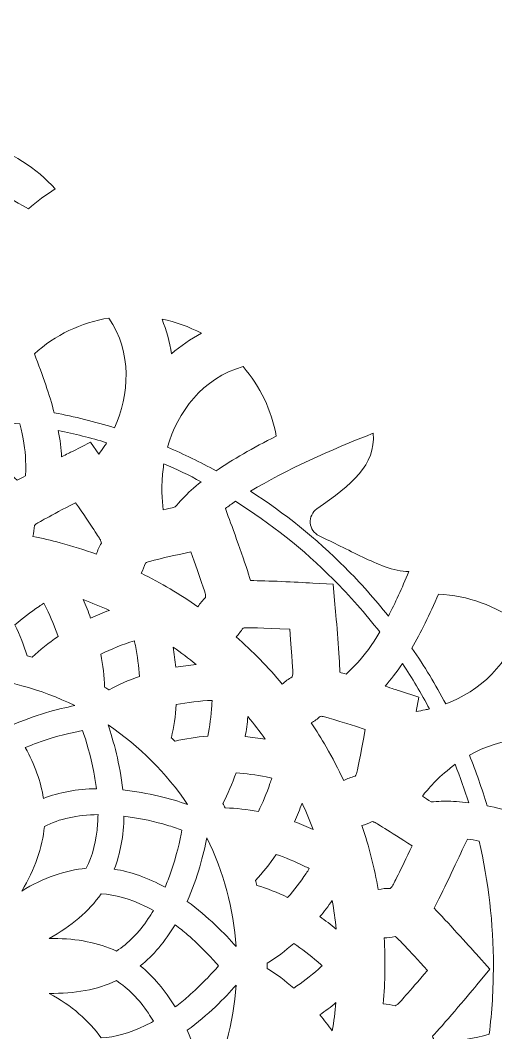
# Model space of a CAD drawing. Header units: millimetres. Extents: x -1844 to 2932, y -490 to 399.
# Drawn here: x 1335.9 to 1412.1, y -183.8 to -21.7 of the extents above; entities that cross this region are included whole.
import ezdxf

# ---------------------------------------------------------------- set-up
doc = ezdxf.new("R2010")
doc.units = ezdxf.units.MM
doc.header["$MEASUREMENT"] = 0
doc.layers.add('Layer 5', color=7, linetype='Continuous')

msp = doc.modelspace()

# ---------------------------------------------------------------- linework, layer by layer
at = {"layer": 'Layer 5', "lineweight": 0}
for points, knots in [([(1650.21, 377.4), (1649.96, 377.5), (1649.7, 377.58), (1649.43, 377.65), (1606.76, 391.27), (1561.29, 398.64), (1514.1, 398.64), (1268.61, 398.64), (1069.6, 199.63), (1069.6, -45.86), (1069.6, -291.35), (1268.61, -490.36), (1514.1, -490.36), (1759.59, -490.36), (1958.6, -291.35), (1958.6, -45.86), (1958.6, 152.15), (1829.12, 319.91), (1650.21, 377.4)], [0, 0, 0, 0, 1, 1, 1, 2, 2, 2, 3, 3, 3, 4, 4, 4, 5, 5, 5, 6, 6, 6, 6]), ([(1337.24, -51.88), (1332.89, -49.48), (1328.62, -47.02), (1326.45, -45.12), (1324.81, -43.68), (1323.66, -40.94), (1323.01, -39.01), (1323.4, -39), (1323.79, -39), (1324.18, -39), (1324.41, -39), (1324.64, -39.01), (1324.87, -39.01), (1326.23, -39.82), (1327.83, -40.54), (1329.71, -41.19), (1334.55, -42.85), (1338.51, -45.37), (1341.55, -48.7), (1340.04, -49.64), (1338.6, -50.7), (1337.24, -51.88)], [0, 0, 0, 0, 1, 1, 1, 2, 2, 2, 3, 3, 3, 4, 4, 4, 5, 5, 5, 6, 6, 6, 7, 7, 7, 7]), ([(1351.04, -86.95), (1347.87, -85.97), (1344.64, -85.16), (1341.37, -84.53), (1340.63, -81.72), (1339.57, -78.58), (1338.19, -75.11), (1341.54, -72.07), (1345.65, -70.1), (1350.13, -69.38), (1353.88, -74.94), (1353.4, -81.69), (1351.04, -86.95)], [0, 0, 0, 0, 1, 1, 1, 2, 2, 2, 3, 3, 3, 4, 4, 4, 4]), ([(1360.16, -75.1), (1359.87, -73.22), (1359.35, -71.34), (1358.64, -69.55), (1360.84, -70), (1362.95, -70.76), (1364.94, -71.82), (1363.23, -72.73), (1361.6, -73.85), (1360.16, -75.1)], [0, 0, 0, 0, 1, 1, 1, 2, 2, 2, 3, 3, 3, 3]), ([(1367.3, -93.84), (1364.76, -92.45), (1362.16, -91.19), (1359.5, -90.06), (1361.09, -84.49), (1365.12, -78.97), (1371.62, -77.16), (1374.36, -80.33), (1376.19, -84.16), (1376.94, -88.3), (1373.14, -90.18), (1369.93, -92.03), (1367.3, -93.84)], [0, 0, 0, 0, 1, 1, 1, 2, 2, 2, 3, 3, 3, 4, 4, 4, 4]), ([(1314.95, -95.1), (1312.81, -93.92), (1307.48, -91.43), (1305.16, -90.35), (1305.16, -90.35), (1304.34, -89.97), (1304.34, -89.97), (1304.42, -89.25), (1304.53, -88.51), (1304.66, -87.74), (1310.99, -86.3), (1317.53, -85.56), (1324.18, -85.56), (1328.13, -85.56), (1332.04, -85.83), (1335.89, -86.34), (1336.44, -88.54), (1336.74, -90.46), (1336.79, -92.1), (1336.82, -92.92), (1336.82, -93.77), (1336.78, -94.63), (1336.28, -94.91), (1335.83, -95.15), (1335.45, -95.36), (1333.69, -93.66), (1329.19, -89.88), (1327.23, -88.24), (1327.23, -88.24), (1324.72, -86.14), (1324.72, -86.14), (1324.72, -86.14), (1322.28, -88.33), (1322.28, -88.33), (1321.4, -89.12), (1317.11, -92.99), (1314.95, -95.1)], [0, 0, 0, 0, 1, 1, 1, 2, 2, 2, 3, 3, 3, 4, 4, 4, 5, 5, 5, 6, 6, 6, 7, 7, 7, 8, 8, 8, 9, 9, 9, 10, 10, 10, 11, 11, 11, 12, 12, 12, 12]), ([(1349.38, -89.96), (1349.11, -90.36), (1348.83, -90.76), (1348.54, -91.15), (1348.54, -91.15), (1347.2, -89.24), (1347.2, -89.24), (1347.2, -89.24), (1344.29, -90.72), (1344.29, -90.72), (1343.96, -90.89), (1343.33, -91.21), (1342.56, -91.61), (1342.5, -90.32), (1342.32, -88.91), (1342.02, -87.38), (1344.64, -87.92), (1347.22, -88.57), (1349.77, -89.35), (1349.64, -89.55), (1349.51, -89.76), (1349.38, -89.96)], [0, 0, 0, 0, 1, 1, 1, 2, 2, 2, 3, 3, 3, 4, 4, 4, 5, 5, 5, 6, 6, 6, 7, 7, 7, 7]), ([(1394.89, -117.11), (1392.74, -114.4), (1390.43, -111.8), (1387.96, -109.32), (1383.31, -104.67), (1378.23, -100.59), (1372.83, -97.12), (1378.4, -93.7), (1385.7, -90.47), (1392.48, -87.82), (1392.82, -92.97), (1389.09, -95.99), (1383.44, -99.93), (1382.71, -100.44), (1382.31, -101.3), (1382.38, -102.19), (1382.45, -103.08), (1382.99, -103.86), (1383.8, -104.24), (1384.96, -104.8), (1386.08, -105.35), (1387.17, -105.89), (1389.62, -107.11), (1391.95, -108.27), (1394.39, -109.21), (1395.68, -109.7), (1396.94, -109.95), (1398.16, -109.97), (1397.06, -112.65), (1395.97, -115.03), (1394.89, -117.11)], [0, 0, 0, 0, 1, 1, 1, 2, 2, 2, 3, 3, 3, 4, 4, 4, 5, 5, 5, 6, 6, 6, 7, 7, 7, 8, 8, 8, 9, 9, 9, 10, 10, 10, 10]), ([(1358.85, -93.27), (1358.87, -93.08), (1358.89, -92.9), (1358.92, -92.71), (1360.96, -93.59), (1362.96, -94.55), (1364.92, -95.59), (1363.77, -96.5), (1362.78, -97.39), (1361.95, -98.28), (1361.56, -98.69), (1361.17, -99.12), (1360.74, -99.63), (1360.06, -99.78), (1359.42, -99.93), (1358.83, -100.06), (1358.61, -98.55), (1358.49, -96.29), (1358.85, -93.27)], [0, 0, 0, 0, 1, 1, 1, 2, 2, 2, 3, 3, 3, 4, 4, 4, 5, 5, 5, 6, 6, 6, 6]), ([(1389.92, -124.59), (1389.35, -125.2), (1388.76, -125.79), (1388.12, -126.38), (1387.75, -126.27), (1387.42, -126.18), (1387.12, -126.1), (1387.07, -123.65), (1386.57, -117.79), (1386.34, -115.24), (1386.34, -115.24), (1386.05, -111.98), (1386.05, -111.98), (1386.05, -111.98), (1382.78, -111.81), (1382.78, -111.81), (1380.11, -111.66), (1375.43, -111.43), (1372.81, -111.41), (1372.13, -109.06), (1370.13, -103.53), (1369.25, -101.13), (1369.25, -101.13), (1368.79, -99.88), (1368.79, -99.88), (1369.29, -99.49), (1369.82, -99.11), (1370.38, -98.72), (1376, -102.23), (1381.27, -106.4), (1386.07, -111.21), (1388.74, -113.88), (1391.22, -116.7), (1393.5, -119.64), (1392.28, -121.7), (1391.09, -123.35), (1389.92, -124.59)], [0, 0, 0, 0, 1, 1, 1, 2, 2, 2, 3, 3, 3, 4, 4, 4, 5, 5, 5, 6, 6, 6, 7, 7, 7, 8, 8, 8, 9, 9, 9, 10, 10, 10, 11, 11, 11, 12, 12, 12, 12]), ([(1344.79, -98.96), (1347.33, -102.63), (1348.67, -104.68), (1348.81, -104.97), (1348.81, -104.98), (1348.9, -105.15), (1348.93, -105.41), (1348.6, -105.98), (1348.33, -106.57), (1348.13, -107.19), (1346.22, -106.5), (1344.28, -105.89), (1342.35, -105.37), (1340.92, -104.99), (1339.45, -104.64), (1337.95, -104.34), (1338.09, -103.76), (1338.19, -103.17), (1338.22, -102.57), (1338.33, -102.44), (1338.41, -102.38), (1338.43, -102.37), (1338.43, -102.37), (1338.43, -102.37), (1338.43, -102.37), (1338.67, -102.19), (1340.61, -101.11), (1344.79, -98.96)], [0, 0, 0, 0, 1, 1, 1, 2, 2, 2, 3, 3, 3, 4, 4, 4, 5, 5, 5, 6, 6, 6, 7, 7, 7, 8, 8, 8, 9, 9, 9, 9]), ([(1363.27, -106.81), (1364.78, -111.03), (1365.55, -113.35), (1365.61, -113.66), (1365.61, -113.67), (1365.64, -113.86), (1365.6, -114.12), (1365.15, -114.57), (1364.74, -115.07), (1364.39, -115.6), (1361.51, -113.59), (1358.45, -111.79), (1355.28, -110.23), (1355.57, -109.71), (1355.81, -109.16), (1356, -108.6), (1356.13, -108.51), (1356.23, -108.47), (1356.25, -108.46), (1356.53, -108.35), (1358.68, -107.81), (1363.27, -106.81)], [0, 0, 0, 0, 1, 1, 1, 2, 2, 2, 3, 3, 3, 4, 4, 4, 5, 5, 5, 6, 6, 6, 7, 7, 7, 7]), ([(1338.94, -115.55), (1339.19, -115.38), (1339.45, -115.21), (1339.71, -115.04), (1339.85, -115.32), (1339.99, -115.6), (1340.12, -115.86), (1340.85, -117.36), (1341.48, -118.87), (1341.98, -120.36), (1340.47, -121.38), (1339.08, -122.49), (1337.84, -123.67), (1337.84, -123.67), (1337.83, -123.68), (1337.83, -123.68), (1337.56, -123.61), (1337.3, -123.53), (1337.03, -123.46), (1337.03, -123.46), (1337.03, -123.46), (1337.03, -123.46), (1336.54, -121.81), (1335.89, -120.15), (1335.09, -118.52), (1336.27, -117.48), (1337.56, -116.48), (1338.94, -115.55)], [0, 0, 0, 0, 1, 1, 1, 2, 2, 2, 3, 3, 3, 4, 4, 4, 5, 5, 5, 6, 6, 6, 7, 7, 7, 8, 8, 8, 9, 9, 9, 9]), ([(1347.21, -117.43), (1346.85, -116.44), (1346.44, -115.44), (1345.99, -114.45), (1347.41, -114.98), (1348.82, -115.56), (1350.2, -116.18), (1349.17, -116.57), (1348.17, -116.99), (1347.21, -117.43)], [0, 0, 0, 0, 1, 1, 1, 2, 2, 2, 3, 3, 3, 3]), ([(1404.07, -131.17), (1402.45, -128.09), (1400.65, -125.1), (1398.66, -122.21), (1400.08, -119.76), (1401.5, -116.88), (1402.92, -113.57), (1407.57, -113.8), (1412.12, -115.46), (1415.84, -118.27), (1414.5, -124.76), (1409.41, -129.14), (1404.07, -131.17)], [0, 0, 0, 0, 1, 1, 1, 2, 2, 2, 3, 3, 3, 4, 4, 4, 4]), ([(1370.51, -120.41), (1370.92, -119.99), (1371.28, -119.52), (1371.61, -119.03), (1371.76, -118.98), (1371.87, -118.97), (1371.88, -118.96), (1372.2, -118.93), (1374.64, -118.98), (1379.1, -119.19), (1379.49, -123.87), (1379.6, -126.1), (1379.58, -126.41), (1379.58, -126.42), (1379.56, -126.6), (1379.46, -126.85), (1378.9, -127.18), (1378.37, -127.55), (1377.89, -127.98), (1375.62, -125.27), (1373.14, -122.73), (1370.51, -120.41)], [0, 0, 0, 0, 1, 1, 1, 2, 2, 2, 3, 3, 3, 4, 4, 4, 5, 5, 5, 6, 6, 6, 7, 7, 7, 7]), ([(1350.17, -128.89), (1350.17, -128.89), (1350.14, -128.9), (1350.14, -128.9), (1349.91, -128.76), (1349.67, -128.63), (1349.44, -128.5), (1349.44, -128.5), (1349.44, -128.47), (1349.44, -128.47), (1349.39, -126.75), (1349.19, -124.98), (1348.84, -123.2), (1350.5, -122.38), (1352.3, -121.66), (1354.21, -121.04), (1354.26, -121.31), (1354.32, -121.57), (1354.37, -121.83), (1354.7, -123.51), (1354.92, -125.16), (1355.03, -126.77), (1353.31, -127.36), (1351.67, -128.07), (1350.17, -128.89)], [0, 0, 0, 0, 1, 1, 1, 2, 2, 2, 3, 3, 3, 4, 4, 4, 5, 5, 5, 6, 6, 6, 7, 7, 7, 8, 8, 8, 8]), ([(1360.41, -122.05), (1361.67, -122.94), (1362.89, -123.87), (1364.08, -124.86), (1362.97, -124.96), (1361.89, -125.11), (1360.84, -125.29), (1360.74, -124.22), (1360.6, -123.14), (1360.41, -122.05)], [0, 0, 0, 0, 1, 1, 1, 2, 2, 2, 3, 3, 3, 3]), ([(1400.79, -132.11), (1400.31, -132.21), (1399.83, -132.29), (1399.36, -132.37), (1399.36, -132.37), (1399.76, -130.08), (1399.76, -130.08), (1399.76, -130.08), (1396.65, -129.06), (1396.65, -129.06), (1396.31, -128.95), (1395.45, -128.67), (1394.35, -128.32), (1395.27, -127.31), (1396.2, -126.09), (1397.13, -124.69), (1398.7, -127.05), (1400.15, -129.48), (1401.48, -131.96), (1401.25, -132.02), (1401.02, -132.07), (1400.79, -132.11)], [0, 0, 0, 0, 1, 1, 1, 2, 2, 2, 3, 3, 3, 4, 4, 4, 5, 5, 5, 6, 6, 6, 7, 7, 7, 7]), ([(1334.47, -134.62), (1332.02, -131.25), (1329.25, -128.54), (1327.22, -126.77), (1333.27, -127.17), (1339.23, -128.76), (1344.66, -131.44), (1342.02, -131.96), (1338.27, -132.92), (1334.47, -134.62)], [0, 0, 0, 0, 1, 1, 1, 2, 2, 2, 3, 3, 3, 3]), ([(1360.92, -131.28), (1362.73, -130.92), (1364.65, -130.69), (1366.66, -130.59), (1366.65, -130.86), (1366.63, -131.13), (1366.61, -131.39), (1366.5, -133.08), (1366.28, -134.74), (1365.96, -136.33), (1364.15, -136.45), (1362.39, -136.72), (1360.72, -137.12), (1360.72, -137.12), (1360.69, -137.13), (1360.69, -137.13), (1360.5, -136.94), (1360.31, -136.76), (1360.12, -136.57), (1360.12, -136.57), (1360.13, -136.53), (1360.13, -136.53), (1360.53, -134.86), (1360.8, -133.1), (1360.92, -131.28)], [0, 0, 0, 0, 1, 1, 1, 2, 2, 2, 3, 3, 3, 4, 4, 4, 5, 5, 5, 6, 6, 6, 7, 7, 7, 8, 8, 8, 8]), ([(1362.73, -147.26), (1360.18, -146.39), (1356.46, -145.35), (1352.34, -144.92), (1351.91, -140.79), (1350.86, -137.07), (1349.99, -134.52), (1355, -137.89), (1359.35, -142.24), (1362.73, -147.26)], [0, 0, 0, 0, 1, 1, 1, 2, 2, 2, 3, 3, 3, 3]), ([(1375.16, -136.81), (1374.09, -136.64), (1373.02, -136.5), (1371.96, -136.4), (1372.14, -135.36), (1372.29, -134.28), (1372.39, -133.19), (1373.36, -134.36), (1374.28, -135.57), (1375.16, -136.81)], [0, 0, 0, 0, 1, 1, 1, 2, 2, 2, 3, 3, 3, 3]), ([(1384.93, -138.05), (1384.19, -136.77), (1383.39, -135.48), (1382.54, -134.21), (1383.05, -133.9), (1383.54, -133.55), (1383.99, -133.15), (1384.15, -133.14), (1384.26, -133.15), (1384.27, -133.15), (1384.57, -133.2), (1386.71, -133.81), (1391.18, -135.24), (1390.38, -139.64), (1389.88, -142.04), (1389.78, -142.34), (1389.78, -142.35), (1389.71, -142.52), (1389.55, -142.74), (1388.92, -142.9), (1388.31, -143.14), (1387.73, -143.43), (1386.86, -141.59), (1385.92, -139.78), (1384.93, -138.05)], [0, 0, 0, 0, 1, 1, 1, 2, 2, 2, 3, 3, 3, 4, 4, 4, 5, 5, 5, 6, 6, 6, 7, 7, 7, 8, 8, 8, 8]), ([(1345.91, -135.43), (1346.48, -137.05), (1347.2, -139.38), (1347.72, -142.07), (1347.89, -142.97), (1348.03, -143.86), (1348.14, -144.73), (1345, -144.78), (1342.16, -145.31), (1339.65, -146.29), (1339.24, -143.62), (1338.27, -140.9), (1336.74, -138.16), (1337.51, -137.83), (1338.32, -137.52), (1339.14, -137.23), (1341.75, -136.31), (1344.18, -135.76), (1345.91, -135.43)], [0, 0, 0, 0, 1, 1, 1, 2, 2, 2, 3, 3, 3, 4, 4, 4, 5, 5, 5, 6, 6, 6, 6]), ([(1425.12, -138.55), (1424.83, -142.78), (1423.42, -146.82), (1421, -150.3), (1417.17, -149.01), (1413.73, -148.07), (1410.69, -147.48), (1409.88, -144.72), (1408.94, -142.01), (1407.86, -139.35), (1412.78, -136.63), (1419.34, -135.54), (1425.12, -138.55)], [0, 0, 0, 0, 1, 1, 1, 2, 2, 2, 3, 3, 3, 4, 4, 4, 4]), ([(1400.33, -145.95), (1401.24, -144.73), (1402.75, -143.04), (1405.15, -141.15), (1405.29, -141.04), (1405.44, -140.93), (1405.58, -140.82), (1406.38, -142.85), (1407.11, -144.91), (1407.76, -147), (1406.41, -146.83), (1405.16, -146.74), (1404.01, -146.74), (1403.79, -146.74), (1403.56, -146.75), (1403.34, -146.75), (1402.83, -146.77), (1402.29, -146.8), (1401.72, -146.84), (1401.23, -146.52), (1400.77, -146.23), (1400.33, -145.95)], [0, 0, 0, 0, 1, 1, 1, 2, 2, 2, 3, 3, 3, 4, 4, 4, 5, 5, 5, 6, 6, 6, 7, 7, 7, 7]), ([(1375.33, -142.85), (1375.62, -142.9), (1375.92, -142.97), (1376.22, -143.03), (1376.12, -143.33), (1376.03, -143.62), (1375.93, -143.9), (1375.39, -145.48), (1374.76, -146.99), (1374.07, -148.4), (1372.28, -148.05), (1370.51, -147.85), (1368.79, -147.81), (1368.79, -147.81), (1368.77, -147.81), (1368.77, -147.81), (1368.64, -147.57), (1368.5, -147.34), (1368.36, -147.11), (1368.36, -147.11), (1368.37, -147.08), (1368.37, -147.08), (1369.19, -145.57), (1369.9, -143.94), (1370.49, -142.22), (1372.06, -142.32), (1373.69, -142.53), (1375.33, -142.85)], [0, 0, 0, 0, 1, 1, 1, 2, 2, 2, 3, 3, 3, 4, 4, 4, 5, 5, 5, 6, 6, 6, 7, 7, 7, 8, 8, 8, 9, 9, 9, 9]), ([(1379.84, -150.02), (1380.28, -149.06), (1380.69, -148.07), (1381.08, -147.04), (1381.71, -148.43), (1382.3, -149.84), (1382.84, -151.26), (1381.84, -150.8), (1380.83, -150.39), (1379.84, -150.02)], [0, 0, 0, 0, 1, 1, 1, 2, 2, 2, 3, 3, 3, 3]), ([(1348.33, -150.36), (1348.15, -153.06), (1347.54, -155.45), (1346.51, -157.48), (1343.13, -157.78), (1339.66, -159), (1336.17, -161.12), (1338.28, -157.62), (1339.5, -154.15), (1339.8, -150.77), (1342.18, -149.55), (1345.07, -148.92), (1348.39, -148.88), (1348.38, -149.39), (1348.36, -149.89), (1348.33, -150.36)], [0, 0, 0, 0, 1, 1, 1, 2, 2, 2, 3, 3, 3, 4, 4, 4, 5, 5, 5, 5]), ([(1360.05, -158.11), (1359.76, -158.94), (1359.45, -159.74), (1359.12, -160.52), (1356.38, -158.99), (1353.65, -158.02), (1350.99, -157.62), (1351.97, -155.11), (1352.49, -152.26), (1352.54, -149.13), (1355.29, -149.46), (1357.77, -150.09), (1359.42, -150.57), (1360.23, -150.81), (1361.04, -151.07), (1361.83, -151.35), (1361.51, -153.07), (1360.96, -155.5), (1360.05, -158.11)], [0, 0, 0, 0, 1, 1, 1, 2, 2, 2, 3, 3, 3, 4, 4, 4, 5, 5, 5, 6, 6, 6, 6]), ([(1392.29, -149.99), (1392.45, -150.02), (1392.55, -150.06), (1392.57, -150.07), (1392.86, -150.2), (1394.95, -151.46), (1398.7, -153.87), (1396.79, -157.92), (1395.69, -160.1), (1395.51, -160.37), (1395.51, -160.37), (1395.51, -160.37), (1395.51, -160.37), (1395.5, -160.38), (1395.39, -160.53), (1395.18, -160.69), (1395.18, -160.69), (1395.15, -160.69), (1395.15, -160.69), (1394.52, -160.69), (1393.9, -160.75), (1393.28, -160.88), (1392.66, -157.42), (1391.78, -153.98), (1390.64, -150.63), (1391.21, -150.47), (1391.76, -150.26), (1392.29, -149.99)], [0, 0, 0, 0, 1, 1, 1, 2, 2, 2, 3, 3, 3, 4, 4, 4, 5, 5, 5, 6, 6, 6, 7, 7, 7, 8, 8, 8, 9, 9, 9, 9]), ([(1370.49, -170), (1368.72, -167.98), (1366.02, -165.21), (1362.66, -162.78), (1364.35, -158.99), (1365.3, -155.24), (1365.82, -152.6), (1368.49, -158.02), (1370.09, -163.96), (1370.49, -170)], [0, 0, 0, 0, 1, 1, 1, 2, 2, 2, 3, 3, 3, 3]), ([(1404.52, -185.15), (1403.82, -185.17), (1403.09, -185.17), (1402.36, -185.15), (1402.21, -184.87), (1402.07, -184.61), (1401.93, -184.38), (1403.64, -182.61), (1407.42, -178.11), (1409.05, -176.15), (1409.05, -176.15), (1411.15, -173.64), (1411.15, -173.64), (1411.15, -173.64), (1408.96, -171.2), (1408.96, -171.2), (1407.85, -169.96), (1404.22, -165.93), (1402.2, -163.87), (1403.38, -161.72), (1405.87, -156.39), (1406.94, -154.08), (1406.94, -154.08), (1407.54, -152.79), (1407.54, -152.79), (1408.15, -152.88), (1408.78, -152.99), (1409.42, -153.11), (1410.93, -159.59), (1411.71, -166.3), (1411.71, -173.12), (1411.71, -176.8), (1411.48, -180.45), (1411.04, -184.04), (1408.52, -184.72), (1406.35, -185.1), (1404.52, -185.15)], [0, 0, 0, 0, 1, 1, 1, 2, 2, 2, 3, 3, 3, 4, 4, 4, 5, 5, 5, 6, 6, 6, 7, 7, 7, 8, 8, 8, 9, 9, 9, 10, 10, 10, 11, 11, 11, 12, 12, 12, 12]), ([(1373.6, -159.41), (1374.79, -158.16), (1375.9, -156.77), (1376.91, -155.26), (1378.4, -155.76), (1379.92, -156.39), (1381.42, -157.12), (1381.69, -157.25), (1381.96, -157.39), (1382.23, -157.53), (1382.06, -157.79), (1381.89, -158.04), (1381.73, -158.29), (1380.79, -159.68), (1379.8, -160.98), (1378.76, -162.15), (1377.13, -161.36), (1375.47, -160.71), (1373.82, -160.22), (1373.82, -160.22), (1373.82, -160.22), (1373.82, -160.22), (1373.75, -159.95), (1373.67, -159.68), (1373.6, -159.42), (1373.6, -159.42), (1373.6, -159.41), (1373.6, -159.41)], [0, 0, 0, 0, 1, 1, 1, 2, 2, 2, 3, 3, 3, 4, 4, 4, 5, 5, 5, 6, 6, 6, 7, 7, 7, 8, 8, 8, 9, 9, 9, 9]), ([(1355.9, -163.52), (1356.34, -163.74), (1356.8, -163.98), (1357.26, -164.24), (1356.99, -164.69), (1356.72, -165.13), (1356.44, -165.54), (1354.94, -167.77), (1353.23, -169.51), (1351.34, -170.74), (1348.44, -169.4), (1345.05, -168.72), (1341.24, -168.72), (1341.02, -168.72), (1340.79, -168.72), (1340.56, -168.72), (1344.14, -166.75), (1346.93, -164.35), (1348.88, -161.57), (1351.13, -161.69), (1353.49, -162.34), (1355.9, -163.52)], [0, 0, 0, 0, 1, 1, 1, 2, 2, 2, 3, 3, 3, 4, 4, 4, 5, 5, 5, 6, 6, 6, 7, 7, 7, 7]), ([(1383.92, -165.22), (1384.6, -164.39), (1385.27, -163.53), (1385.91, -162.62), (1386.17, -164.14), (1386.37, -165.67), (1386.52, -167.21), (1385.66, -166.5), (1384.79, -165.84), (1383.92, -165.22)], [0, 0, 0, 0, 1, 1, 1, 2, 2, 2, 3, 3, 3, 3]), ([(1362.74, -168.14), (1364.84, -169.94), (1366.53, -171.77), (1367.68, -173.1), (1366.56, -174.4), (1364.9, -176.19), (1362.84, -177.98), (1362.15, -178.58), (1361.44, -179.15), (1360.74, -179.68), (1359.13, -176.99), (1357.25, -174.79), (1355.15, -173.1), (1357.25, -171.42), (1359.12, -169.21), (1360.73, -166.52), (1361.4, -167.02), (1362.08, -167.57), (1362.74, -168.14)], [0, 0, 0, 0, 1, 1, 1, 2, 2, 2, 3, 3, 3, 4, 4, 4, 5, 5, 5, 6, 6, 6, 6]), ([(1396.38, -179.26), (1396.38, -179.26), (1396.38, -179.27), (1396.38, -179.27), (1396.35, -179.29), (1396.21, -179.4), (1395.98, -179.49), (1395.36, -179.32), (1394.72, -179.22), (1394.07, -179.18), (1394.38, -175.66), (1394.43, -172.11), (1394.21, -168.61), (1394.79, -168.6), (1395.38, -168.53), (1395.96, -168.41), (1396.11, -168.48), (1396.19, -168.55), (1396.2, -168.56), (1396.44, -168.75), (1397.98, -170.34), (1401.14, -173.82), (1398.1, -177.41), (1396.61, -179.07), (1396.38, -179.26)], [0, 0, 0, 0, 1, 1, 1, 2, 2, 2, 3, 3, 3, 4, 4, 4, 5, 5, 5, 6, 6, 6, 7, 7, 7, 8, 8, 8, 8]), ([(1375.46, -173.5), (1375.46, -173.38), (1375.46, -173.25), (1375.46, -173.12), (1375.46, -172.97), (1375.46, -172.83), (1375.46, -172.68), (1375.46, -172.68), (1375.47, -172.67), (1375.47, -172.67), (1376.94, -171.77), (1378.37, -170.71), (1379.74, -169.52), (1381.04, -170.39), (1382.34, -171.38), (1383.6, -172.48), (1383.83, -172.67), (1384.06, -172.88), (1384.29, -173.09), (1384.09, -173.27), (1383.88, -173.45), (1383.69, -173.62), (1382.4, -174.75), (1381.08, -175.77), (1379.74, -176.66), (1378.37, -175.47), (1376.94, -174.41), (1375.47, -173.51), (1375.47, -173.51), (1375.47, -173.51), (1375.47, -173.51), (1375.47, -173.51), (1375.46, -173.5), (1375.46, -173.5)], [0, 0, 0, 0, 1, 1, 1, 2, 2, 2, 3, 3, 3, 4, 4, 4, 5, 5, 5, 6, 6, 6, 7, 7, 7, 8, 8, 8, 9, 9, 9, 10, 10, 10, 11, 11, 11, 11]), ([(1340.57, -177.5), (1344.66, -177.59), (1348.27, -176.9), (1351.34, -175.47), (1353.23, -176.7), (1354.95, -178.44), (1356.45, -180.66), (1356.73, -181.08), (1357, -181.51), (1357.27, -181.97), (1356.83, -182.22), (1356.39, -182.45), (1355.96, -182.66), (1353.53, -183.86), (1351.16, -184.52), (1348.89, -184.64), (1346.94, -181.86), (1344.15, -179.47), (1340.57, -177.5)], [0, 0, 0, 0, 1, 1, 1, 2, 2, 2, 3, 3, 3, 4, 4, 4, 5, 5, 5, 6, 6, 6, 6]), ([(1362.68, -183.42), (1366.03, -180.98), (1368.72, -178.22), (1370.49, -176.19), (1370.08, -182.21), (1368.49, -188.14), (1365.84, -193.54), (1365.32, -190.91), (1364.36, -187.18), (1362.68, -183.42)], [0, 0, 0, 0, 1, 1, 1, 2, 2, 2, 3, 3, 3, 3]), ([(1386.5, -178.98), (1386.36, -180.49), (1386.15, -182.01), (1385.9, -183.51), (1385.26, -182.62), (1384.6, -181.76), (1383.93, -180.95), (1384.79, -180.34), (1385.66, -179.68), (1386.5, -178.98)], [0, 0, 0, 0, 1, 1, 1, 2, 2, 2, 3, 3, 3, 3])]:
    msp.add_open_spline(points, degree=3, knots=knots, dxfattribs=at)

doc.saveas('drawing.dxf')
